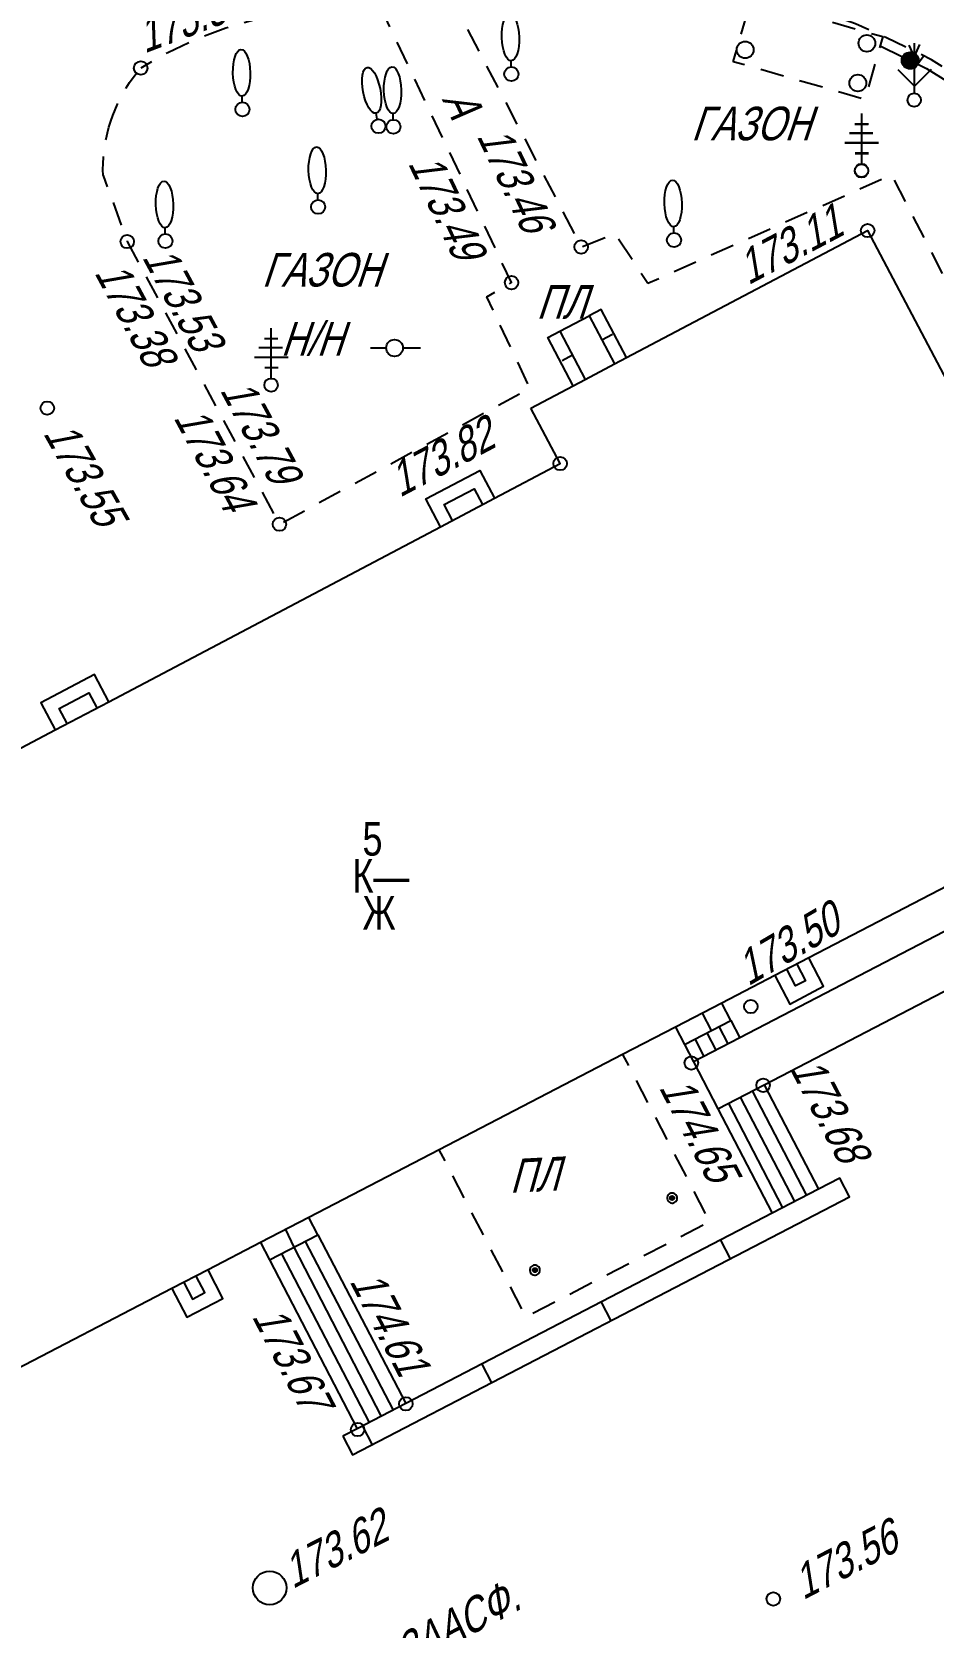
# Model space of a CAD drawing. Header units: metres. Extents: x -584 to -429, y 22748 to 22926.
# Drawn here: x -517.02 to -490.22, y 22787.53 to 22834.98 of the extents above; entities that cross this region are included whole.
import ezdxf
from ezdxf.enums import TextEntityAlignment as Align

# ---------------------------------------------------------------- set-up
doc = ezdxf.new("R2010")
doc.units = ezdxf.units.M
doc.header["$MEASUREMENT"] = 0
for name, color, linetype, lineweight in [('Внутреннее заполнение', 7, 'Continuous', 25), ('Горизонтали', 7, 'Continuous', 25), ('Граница улицы', 7, 'Continuous', 25), ('Здания', 7, 'Continuous', 25), ('Колодцы', 7, 'Continuous', 25), ('Крыльца', 7, 'Continuous', 25), ('Леса и газоны', 7, 'Continuous', 25), ('Навесы', 7, 'Continuous', 25), ('Ограды', 7, 'Continuous', 25), ('Отдельно стоящее дерево', 7, 'Continuous', 25), ('Фонтаны', 7, 'Continuous', 25), ('Части зданий', 7, 'Continuous', 25)]:
    doc.layers.add(name, color=color, linetype=linetype, lineweight=lineweight)
doc.styles.add('Style-RUSSIAN_1251', font='RUSSIAN_1251.shx')
doc.styles.add('Style-RUSSIAN_1251 I 0.32289', font='RUSSIAN_1251.shx', dxfattribs={"oblique": 18.5})

# ---------------------------------------------------------------- blocks, each defined once
blk = doc.blocks.new('KOLOD_27')
at = {"layer": 'Колодцы', "color": 7, "linetype": 'Continuous', "lineweight": 25}
blk.add_arc((0, 0), 0.5, 0, 360, dxfattribs=at)
blk = doc.blocks.new('PIKET_109')
at = {"layer": 'Горизонтали', "color": 7, "linetype": 'Continuous', "lineweight": 25}
blk.add_arc((0, 0), 0.2, 0, 360, dxfattribs=at)
blk = doc.blocks.new('DEREVO_3')
at = {"layer": 'Отдельно стоящее дерево', "color": 7, "linetype": 'Continuous', "lineweight": 25, "flags": 128}
blk.add_lwpolyline([(-0.007, 0.21), (-0.007, 0.393)], dxfattribs=at)
at = {"layer": 'Отдельно стоящее дерево', "color": 7, "linetype": 'Continuous', "lineweight": 25}
blk.add_arc((0, 0), 0.21, 0, 359.99999, dxfattribs=at)
blk.add_ellipse((-0.0255, 1.088), major_axis=(-0.0185, 0.695), ratio=0.3698286, dxfattribs=at)
blk = doc.blocks.new('SIFON')
at = {"layer": 'Фонтаны', "color": 7, "linetype": 'Continuous', "lineweight": 25}
for p, q in [((-0.717, 0.004), (-0.253, 0.004)), ((0.244, 0.004), (0.774, 0.004))]:
    blk.add_line(p, q, dxfattribs=at)
blk.add_arc((0, 0), 0.25, 0, 360, dxfattribs=at)
blk = doc.blocks.new('PIKET_115')
at = {"layer": 'Горизонтали', "color": 7, "linetype": 'Continuous', "lineweight": 25}
blk.add_arc((0, 0), 0.2, 0, 360, dxfattribs=at)
blk = doc.blocks.new('TOCSKA_4')
at = {"layer": 'Навесы', "linetype": 'Continuous', "lineweight": 25}
h = blk.add_hatch(color=7, dxfattribs=at)
edge = h.paths.add_edge_path()
edge.add_arc((0, 0), 0.0625, 0, 360)
at = {"layer": 'Навесы', "color": 7, "linetype": 'Continuous', "lineweight": 25}
blk.add_circle((0, 0), 0.0625, dxfattribs=at)
blk = doc.blocks.new('TOCSKA_5')
at = {"layer": 'Навесы', "linetype": 'Continuous', "lineweight": 25}
h = blk.add_hatch(color=7, dxfattribs=at)
edge = h.paths.add_edge_path()
edge.add_arc((0, 0), 0.0625, 0, 360)
at = {"layer": 'Навесы', "color": 7, "linetype": 'Continuous', "lineweight": 25}
blk.add_circle((0, 0), 0.0625, dxfattribs=at)
blk = doc.blocks.new('LISTVN')
at = {"layer": 'Отдельно стоящее дерево', "color": 7, "linetype": 'Continuous', "lineweight": 25}
for p, q in [((-0.361, 1.118), (0.339, 1.118)), ((-0.197, 1.389), (0.203, 1.389)), ((-0.494, 0.83), (0.506, 0.83)), ((-0.188, 0.521), (0.212, 0.521))]:
    blk.add_line(p, q, dxfattribs=at)
at = {"layer": 'Отдельно стоящее дерево', "color": 7, "linetype": 'Continuous', "lineweight": 25, "flags": 128}
blk.add_lwpolyline([(0.007, 0.198), (0.007, 1.694)], dxfattribs=at)
at = {"layer": 'Отдельно стоящее дерево', "color": 7, "linetype": 'Continuous', "lineweight": 25}
blk.add_arc((0, 0), 0.2, 0, 360, dxfattribs=at)
blk = doc.blocks.new('DEREVO_123')
at = {"layer": 'Отдельно стоящее дерево', "color": 7, "linetype": 'Continuous', "lineweight": 25, "flags": 128}
blk.add_lwpolyline([(-0.007, 0.21), (-0.007, 0.393)], dxfattribs=at)
at = {"layer": 'Отдельно стоящее дерево', "color": 7, "linetype": 'Continuous', "lineweight": 25}
blk.add_arc((0, 0), 0.21, 0, 359.99999, dxfattribs=at)
blk.add_ellipse((-0.0255, 1.088), major_axis=(-0.0185, 0.695), ratio=0.3698286, dxfattribs=at)
blk = doc.blocks.new('DEREVO_124')
at = {"layer": 'Отдельно стоящее дерево', "color": 7, "linetype": 'Continuous', "lineweight": 25, "flags": 128}
blk.add_lwpolyline([(-0.007, 0.21), (-0.007, 0.393)], dxfattribs=at)
at = {"layer": 'Отдельно стоящее дерево', "color": 7, "linetype": 'Continuous', "lineweight": 25}
blk.add_arc((0, 0), 0.21, 0, 360, dxfattribs=at)
blk.add_ellipse((-0.026, 1.088), major_axis=(-0.019, 0.695), ratio=0.369829, dxfattribs=at)
blk = doc.blocks.new('LISTVN_7')
at = {"layer": 'Отдельно стоящее дерево', "color": 7, "linetype": 'Continuous', "lineweight": 25}
for p, q in [((-0.361, 1.118), (0.339, 1.118)), ((-0.197, 1.389), (0.203, 1.389)), ((-0.494, 0.83), (0.506, 0.83)), ((-0.188, 0.521), (0.212, 0.521))]:
    blk.add_line(p, q, dxfattribs=at)
at = {"layer": 'Отдельно стоящее дерево', "color": 7, "linetype": 'Continuous', "lineweight": 25, "flags": 128}
blk.add_lwpolyline([(0.007, 0.198), (0.007, 1.694)], dxfattribs=at)
at = {"layer": 'Отдельно стоящее дерево', "color": 7, "linetype": 'Continuous', "lineweight": 25}
blk.add_arc((0, 0), 0.2, 0, 360, dxfattribs=at)
blk = doc.blocks.new('SOSNOD')
at = {"layer": 'Отдельно стоящее дерево', "color": 7, "linetype": 'Continuous', "lineweight": 25, "flags": 128}
for points in [[(0.007, 1.285), (-0.152, 1.635)], [(0.007, 0.198), (0.007, 1.694)], [(0.007, 1.299), (0.166, 1.649)], [(0, 0.955), (-0.283, 1.338)], [(0.014, 0.955), (0.297, 1.338)], [(-0.487, 0.905), (0, 0.417)], [(0.501, 0.905), (0.014, 0.417)]]:
    blk.add_lwpolyline(points, dxfattribs=at)
at = {"layer": 'Отдельно стоящее дерево', "color": 7, "linetype": 'Continuous', "lineweight": 25}
blk.add_arc((0, 0), 0.2, 0, 360, dxfattribs=at)
blk = doc.blocks.new('LISTVN_8')
at = {"layer": 'Отдельно стоящее дерево', "color": 7, "linetype": 'Continuous', "lineweight": 25}
for p, q in [((-0.361, 1.118), (0.339, 1.118)), ((-0.197, 1.389), (0.203, 1.389)), ((-0.494, 0.83), (0.506, 0.83)), ((-0.188, 0.521), (0.212, 0.521))]:
    blk.add_line(p, q, dxfattribs=at)
at = {"layer": 'Отдельно стоящее дерево', "color": 7, "linetype": 'Continuous', "lineweight": 25, "flags": 128}
blk.add_lwpolyline([(0.007, 0.198), (0.007, 1.694)], dxfattribs=at)
at = {"layer": 'Отдельно стоящее дерево', "color": 7, "linetype": 'Continuous', "lineweight": 25}
blk.add_arc((0, 0), 0.2, 0, 360, dxfattribs=at)
blk = doc.blocks.new('DEREVO_200')
at = {"layer": 'Отдельно стоящее дерево', "color": 7, "linetype": 'Continuous', "lineweight": 25, "flags": 128}
blk.add_lwpolyline([(-0.007, 0.21), (-0.007, 0.393)], dxfattribs=at)
at = {"layer": 'Отдельно стоящее дерево', "color": 7, "linetype": 'Continuous', "lineweight": 25}
blk.add_arc((0, 0), 0.21, 0, 360, dxfattribs=at)
blk.add_ellipse((-0.026, 1.088), major_axis=(-0.019, 0.695), ratio=0.369829, dxfattribs=at)
blk = doc.blocks.new('DEREVO_201')
at = {"layer": 'Отдельно стоящее дерево', "color": 7, "linetype": 'Continuous', "lineweight": 25, "flags": 128}
blk.add_lwpolyline([(-0.007, 0.21), (-0.007, 0.393)], dxfattribs=at)
at = {"layer": 'Отдельно стоящее дерево', "color": 7, "linetype": 'Continuous', "lineweight": 25}
blk.add_arc((0, 0), 0.21, 0, 359.99999, dxfattribs=at)
blk.add_ellipse((-0.0255, 1.088), major_axis=(-0.0185, 0.695), ratio=0.3698286, dxfattribs=at)
blk = doc.blocks.new('DEREVO_202')
at = {"layer": 'Отдельно стоящее дерево', "color": 7, "linetype": 'Continuous', "lineweight": 25, "flags": 128}
blk.add_lwpolyline([(-0.007, 0.21), (-0.007, 0.393)], dxfattribs=at)
at = {"layer": 'Отдельно стоящее дерево', "color": 7, "linetype": 'Continuous', "lineweight": 25}
blk.add_arc((0, 0), 0.21, 0, 360, dxfattribs=at)
blk.add_ellipse((-0.025, 1.088), major_axis=(-0.019, 0.695), ratio=0.369829, dxfattribs=at)
blk = doc.blocks.new('DEREVO_203')
at = {"layer": 'Отдельно стоящее дерево', "color": 7, "linetype": 'Continuous', "lineweight": 25, "flags": 128}
blk.add_lwpolyline([(-0.007, 0.21), (-0.007, 0.393)], dxfattribs=at)
at = {"layer": 'Отдельно стоящее дерево', "color": 7, "linetype": 'Continuous', "lineweight": 25}
blk.add_arc((0, 0), 0.21, 0, 359.99999, dxfattribs=at)
blk.add_ellipse((-0.0255, 1.088), major_axis=(-0.0185, 0.695), ratio=0.3698286, dxfattribs=at)
blk = doc.blocks.new('PIKET_127')
at = {"layer": 'Горизонтали', "color": 7, "linetype": 'Continuous', "lineweight": 25}
blk.add_arc((0, 0), 0.2, 0, 360, dxfattribs=at)
blk = doc.blocks.new('PIKET_159')
at = {"layer": 'Горизонтали', "color": 7, "linetype": 'Continuous', "lineweight": 25}
blk.add_arc((0, 0), 0.2, 0, 360, dxfattribs=at)
blk = doc.blocks.new('PIKET_160')
at = {"layer": 'Горизонтали', "color": 7, "linetype": 'Continuous', "lineweight": 25}
blk.add_arc((0, 0), 0.2, 0, 360, dxfattribs=at)
blk = doc.blocks.new('PIKET_163')
at = {"layer": 'Горизонтали', "color": 7, "linetype": 'Continuous', "lineweight": 25}
blk.add_arc((0, 0), 0.2, 0, 360, dxfattribs=at)
blk = doc.blocks.new('PIKET_164')
at = {"layer": 'Горизонтали', "color": 7, "linetype": 'Continuous', "lineweight": 25}
blk.add_arc((0, 0), 0.2, 0, 360, dxfattribs=at)
blk = doc.blocks.new('msdElementTypeLine_4')
at = {"layer": 'Внутреннее заполнение', "color": 7, "linetype": 'Continuous', "lineweight": 25}
blk.add_line((0.355, 0.188), (0.045, 0.024), dxfattribs=at)
blk = doc.blocks.new('msdElementTypeLine_5')
at = {"layer": 'Внутреннее заполнение', "color": 7, "linetype": 'Continuous', "lineweight": 25}
blk.add_line((0.001, 0.001), (0.31, 0.164), dxfattribs=at)
blk = doc.blocks.new('msdElementTypeLineString_26')
at = {"layer": 'Граница улицы', "color": 7, "linetype": 'Continuous', "lineweight": 25}
for p, q in [((7.147, 1.78), (6.774, 1.79)), ((0.326, 0.185), (0.001, 0.001))]:
    blk.add_line(p, q, dxfattribs=at)
at = {"layer": 'Граница улицы', "color": 7, "linetype": 'Continuous', "lineweight": 25, "flags": 128}
for points in [[(3.801, 1.523), (3.435, 1.447), (3.077, 1.343)], [(5.031, 1.725), (4.358, 1.639), (4.291, 1.625)], [(6.274, 1.804), (6.222, 1.805), (5.528, 1.77)], [(2.597, 1.203), (2.531, 1.184), (1.896, 0.945)], [(1.436, 0.751), (0.806, 0.456), (0.761, 0.431)]]:
    blk.add_lwpolyline(points, dxfattribs=at)
blk = doc.blocks.new('ELKRL_1')
at = {"layer": 'Навесы', "color": 7, "linetype": 'Continuous', "lineweight": 25}
blk.add_arc((0, 0), 0.25, 0, 360, dxfattribs=at)
blk = doc.blocks.new('ELKRL_2')
at = {"layer": 'Навесы', "color": 7, "linetype": 'Continuous', "lineweight": 25}
blk.add_arc((0, 0), 0.25, 0, 360, dxfattribs=at)
blk = doc.blocks.new('ELKRL_3')
at = {"layer": 'Навесы', "color": 7, "linetype": 'Continuous', "lineweight": 25}
blk.add_arc((0, 0), 0.25, 0, 360, dxfattribs=at)
blk = doc.blocks.new('PIKET_182')
at = {"layer": 'Горизонтали', "color": 7, "linetype": 'Continuous', "lineweight": 25}
blk.add_arc((0, 0), 0.2, 0, 360, dxfattribs=at)
blk = doc.blocks.new('PIKET_183')
at = {"layer": 'Горизонтали', "color": 7, "linetype": 'Continuous', "lineweight": 25}
blk.add_arc((0, 0), 0.2, 0, 360, dxfattribs=at)
blk = doc.blocks.new('PIKET_184')
at = {"layer": 'Горизонтали', "color": 7, "linetype": 'Continuous', "lineweight": 25}
blk.add_arc((0, 0), 0.2, 0, 360, dxfattribs=at)
blk = doc.blocks.new('PIKET_189')
at = {"layer": 'Горизонтали', "color": 7, "linetype": 'Continuous', "lineweight": 25}
blk.add_arc((0, 0), 0.2, 0, 360, dxfattribs=at)
blk = doc.blocks.new('PIKET_190')
at = {"layer": 'Горизонтали', "color": 7, "linetype": 'Continuous', "lineweight": 25}
blk.add_arc((0, 0), 0.2, 0, 360, dxfattribs=at)
blk = doc.blocks.new('PIKET_194')
at = {"layer": 'Горизонтали', "color": 7, "linetype": 'Continuous', "lineweight": 25}
blk.add_arc((0, 0), 0.2, 0, 360, dxfattribs=at)
blk = doc.blocks.new('PIKET_195')
at = {"layer": 'Горизонтали', "color": 7, "linetype": 'Continuous', "lineweight": 25}
blk.add_arc((0, 0), 0.2, 0, 360, dxfattribs=at)
blk = doc.blocks.new('msdElementTypeLineString_35')
at = {"layer": 'Навесы', "color": 7, "linetype": 'Continuous', "lineweight": 25}
for p, q in [((5.454, 7.811), (5.625, 7.483)), ((5.855, 7.039), (6.197, 6.382)), ((6.427, 5.939), (6.769, 5.281)), ((0.171, 4.649), (0, 4.978)), ((6.999, 4.838), (7.34, 4.181)), ((0.743, 3.549), (0.402, 4.206)), ((7.571, 3.737), (7.912, 3.08)), ((1.315, 2.448), (0.973, 3.105)), ((7.844, 2.731), (7.187, 2.39)), ((1.887, 1.347), (1.545, 2.004)), ((6.743, 2.159), (6.086, 1.818)), ((5.642, 1.587), (4.985, 1.246)), ((4.542, 1.016), (3.885, 0.674)), ((2.458, 0.247), (2.117, 0.904)), ((3.441, 0.444), (2.784, 0.103))]:
    blk.add_line(p, q, dxfattribs=at)
blk = doc.blocks.new('msdElementTypeLineString_36')
at = {"layer": 'Части зданий', "color": 7, "linetype": 'Continuous', "lineweight": 25}
for p, q in [((6.301, 17.245), (6.948, 17.533)), ((7.323, 17.501), (7.647, 16.872)), ((5.197, 16.753), (5.844, 17.042)), ((4.093, 16.262), (4.74, 16.55)), ((7.876, 16.427), (8.201, 15.798)), ((2.989, 15.77), (3.636, 16.058)), ((1.885, 15.278), (2.532, 15.567)), ((8.43, 15.353), (8.755, 14.723)), ((0.781, 14.787), (1.428, 15.075)), ((0, 14.439), (0.324, 14.583)), ((8.984, 14.279), (9.309, 13.649)), ((9.538, 13.205), (9.863, 12.575)), ((10.092, 12.131), (10.417, 11.501)), ((10.646, 11.057), (10.971, 10.427)), ((11.2, 9.983), (11.525, 9.353)), ((11.754, 8.908), (12.079, 8.279)), ((12.308, 7.834), (12.633, 7.205)), ((12.862, 6.76), (13.187, 6.13)), ((13.416, 5.686), (13.741, 5.056)), ((13.97, 4.612), (14.295, 3.982)), ((14.524, 3.538), (14.849, 2.908)), ((15.078, 2.464), (15.403, 1.834)), ((15.632, 1.389), (15.957, 0.76)), ((16.186, 0.315), (16.349, 0))]:
    blk.add_line(p, q, dxfattribs=at)
blk = doc.blocks.new('msdElementTypeShape_2')
at = {"layer": 'Навесы', "color": 7, "linetype": 'Continuous', "lineweight": 25}
for p, q in [((0.641, 2.959), (1.316, 2.766)), ((0.235, 1.939), (0.428, 2.614)), ((1.796, 2.628), (2.471, 2.434)), ((2.951, 2.296), (3.626, 2.103)), ((0, 1.122), (0.097, 1.459)), ((0.337, 1.025), (0, 1.122)), ((4.209, 1.05), (4.016, 0.376)), ((1.492, 0.693), (0.818, 0.887)), ((2.648, 0.362), (1.973, 0.556)), ((3.803, 0.031), (3.128, 0.224))]:
    blk.add_line(p, q, dxfattribs=at)
at = {"layer": 'Навесы', "color": 7, "linetype": 'Continuous', "lineweight": 25, "flags": 128}
blk.add_lwpolyline([(4.107, 1.965), (4.444, 1.868), (4.347, 1.531)], dxfattribs=at)
blk = doc.blocks.new('msdElementTypeLineString_38')
at = {"layer": 'Граница улицы', "color": 7, "linetype": 'Continuous', "lineweight": 25}
for p, q in [((8.857, 15.395), (9.568, 15.449)), ((10.067, 15.487), (10.422, 15.514)), ((9.053, 13.694), (8.747, 14.338)), ((9.574, 12.599), (9.268, 13.243)), ((10.095, 11.504), (9.789, 12.148)), ((10.616, 10.409), (10.31, 11.053)), ((0.001, 10.369), (0.123, 10.034)), ((0.296, 9.565), (0.541, 8.896)), ((11.137, 9.314), (10.83, 9.957)), ((11.657, 8.219), (11.351, 8.862)), ((1.285, 7.357), (1.623, 6.73)), ((1.86, 6.29), (2.198, 5.662)), ((12.117, 5.274), (11.811, 5.918)), ((2.435, 5.222), (2.773, 4.594)), ((12.637, 4.179), (12.331, 4.823)), ((3.01, 4.154), (3.348, 3.526)), ((11.756, 3.539), (12.382, 3.88)), ((3.585, 3.086), (3.923, 2.459)), ((10.691, 2.96), (11.317, 3.3)), ((9.625, 2.381), (10.251, 2.721)), ((4.16, 2.018), (4.498, 1.391)), ((8.56, 1.801), (9.186, 2.142)), ((7.494, 1.222), (8.12, 1.563)), ((4.735, 0.95), (5.072, 0.323)), ((6.429, 0.643), (7.055, 0.983)), ((5.363, 0.064), (5.99, 0.404))]:
    blk.add_line(p, q, dxfattribs=at)
at = {"layer": 'Граница улицы', "color": 7, "linetype": 'Continuous', "lineweight": 25, "flags": 128}
for points in [[(8.532, 14.79), (8.266, 15.349), (8.359, 15.356)], [(0.713, 8.426), (0.72, 8.407), (1.048, 7.798)], [(12.087, 7.152), (12.148, 7.187), (11.872, 7.767)], [(11.597, 6.37), (11.411, 6.76), (11.654, 6.901)]]:
    blk.add_lwpolyline(points, dxfattribs=at)
blk = doc.blocks.new('msdElementTypeLineString_46')
at = {"layer": 'Ограды', "linetype": 'Continuous', "lineweight": 25}
h = blk.add_hatch(color=7, dxfattribs=at)
edge = h.paths.add_edge_path()
edge.add_arc((1.145, 19.24), 0.25, 0, 360)
h = blk.add_hatch(color=7, dxfattribs=at)
edge = h.paths.add_edge_path()
edge.add_arc((2.838, 18.204), 0.25, 0, 360)
h = blk.add_hatch(color=7, dxfattribs=at)
edge = h.paths.add_edge_path()
edge.add_arc((4.292, 16.853), 0.25, 0, 360)
h = blk.add_hatch(color=7, dxfattribs=at)
edge = h.paths.add_edge_path()
edge.add_arc((5.406, 15.222), 0.25, 0, 360)
h = blk.add_hatch(color=7, dxfattribs=at)
edge = h.paths.add_edge_path()
edge.add_arc((6.331, 13.46), 0.25, 0, 360)
h = blk.add_hatch(color=7, dxfattribs=at)
edge = h.paths.add_edge_path()
edge.add_arc((7.256, 11.699), 0.25, 0, 360)
h = blk.add_hatch(color=7, dxfattribs=at)
edge = h.paths.add_edge_path()
edge.add_arc((8.18, 9.938), 0.25, 0, 360)
h = blk.add_hatch(color=7, dxfattribs=at)
edge = h.paths.add_edge_path()
edge.add_arc((9.105, 8.176), 0.25, 0, 360)
h = blk.add_hatch(color=7, dxfattribs=at)
edge = h.paths.add_edge_path()
edge.add_arc((10.029, 6.415), 0.25, 0, 360)
h = blk.add_hatch(color=7, dxfattribs=at)
edge = h.paths.add_edge_path()
edge.add_arc((10.954, 4.654), 0.25, 0, 360)
h = blk.add_hatch(color=7, dxfattribs=at)
edge = h.paths.add_edge_path()
edge.add_arc((11.879, 2.892), 0.25, 0, 360)
h = blk.add_hatch(color=7, dxfattribs=at)
edge = h.paths.add_edge_path()
edge.add_arc((12.803, 1.131), 0.25, 0, 360)
at = {"layer": 'Ограды', "color": 7, "linetype": 'Continuous', "lineweight": 25}
for p, q in [((0.25, 19.675), (0.92, 19.349)), ((5.523, 15.001), (6.215, 13.682)), ((6.447, 13.239), (7.139, 11.921)), ((7.372, 11.478), (8.064, 10.159)), ((8.296, 9.717), (8.989, 8.398)), ((9.221, 7.955), (9.913, 6.637)), ((10.146, 6.194), (10.838, 4.875)), ((11.07, 4.432), (11.762, 3.114)), ((11.995, 2.671), (12.687, 1.352)), ((12.919, 0.91), (13.265, 0.25))]:
    blk.add_line(p, q, dxfattribs=at)
at = {"layer": 'Ограды', "color": 7, "linetype": 'Continuous', "lineweight": 25, "flags": 128}
for points in [[(1.369, 19.13), (1.631, 19.003), (2.256, 18.618), (2.634, 18.349)], [(3.033, 18.047), (3.434, 17.719), (3.971, 17.218), (4.127, 17.041)], [(4.457, 16.665), (4.932, 16.125), (5.29, 15.443)]]:
    blk.add_lwpolyline(points, dxfattribs=at)
at = {"layer": 'Ограды', "color": 7, "linetype": 'Continuous', "lineweight": 25}
for centre in [(1.145, 19.24), (1.145, 19.24), (2.838, 18.204), (2.838, 18.204), (4.292, 16.853), (4.292, 16.853), (5.406, 15.222), (5.406, 15.222), (6.331, 13.46), (6.331, 13.46), (7.256, 11.699), (7.256, 11.699), (8.18, 9.938), (8.18, 9.938), (9.105, 8.176), (9.105, 8.176), (10.029, 6.415), (10.029, 6.415), (10.954, 4.654), (10.954, 4.654), (11.879, 2.892), (11.879, 2.892), (12.803, 1.131), (12.803, 1.131)]:
    blk.add_circle(centre, 0.25, dxfattribs=at)
blk = doc.blocks.new('msdElementTypeLineString_48')
at = {"layer": 'Граница улицы', "color": 7, "linetype": 'Continuous', "lineweight": 25, "flags": 128}
for points in [[(0.681, 2.591), (0.693, 2.612), (0.792, 2.766), (0.896, 2.915), (1.007, 3.061)], [(0.089, 1.067), (0.093, 1.091), (0.133, 1.269), (0.179, 1.445), (0.233, 1.62), (0.293, 1.792), (0.36, 1.962), (0.434, 2.13), (0.444, 2.151)], [(0.004, 0.001), (0.001, 0.184), (0.005, 0.366), (0.016, 0.548), (0.019, 0.572)]]:
    blk.add_lwpolyline(points, dxfattribs=at)
blk = doc.blocks.new('msdElementTypeLineString_57')
at = {"layer": 'Граница улицы', "color": 7, "linetype": 'Continuous', "lineweight": 25}
for p, q in [((1.536, 22.906), (0.816, 22.849)), ((2.755, 23.004), (2.035, 22.946)), ((3.974, 23.102), (3.254, 23.044)), ((8.849, 23.041), (8.134, 23.149)), ((10.046, 22.791), (9.34, 22.948)), ((0.42, 21.981), (0.755, 21.34)), ((0.987, 20.897), (1.322, 20.256)), ((1.553, 19.813), (1.888, 19.172)), ((17.29, 18.489), (16.813, 19.032)), ((2.119, 18.729), (2.454, 18.088)), ((17.956, 17.473), (17.62, 18.114)), ((2.686, 17.645), (3.021, 17.004)), ((18.524, 16.39), (18.188, 17.031)), ((3.252, 16.561), (3.587, 15.92)), ((3.84, 15.534), (4.514, 15.796)), ((4.911, 15.762), (5.31, 15.158)), ((19.093, 15.308), (18.757, 15.948)), ((5.585, 14.741), (5.784, 14.439)), ((19.661, 14.225), (19.325, 14.865)), ((20.23, 13.142), (19.893, 13.782)), ((20.798, 12.059), (20.462, 12.699)), ((21.366, 10.976), (21.03, 11.616)), ((21.935, 9.893), (21.599, 10.533)), ((22.503, 8.81), (22.167, 9.45)), ((23.072, 7.727), (22.736, 8.368)), ((23.64, 6.644), (23.304, 7.285)), ((24.209, 5.562), (23.873, 6.202)), ((24.777, 4.479), (24.441, 5.119)), ((25.346, 3.396), (25.01, 4.036)), ((25.914, 2.313), (25.578, 2.953)), ((24.994, 1.66), (25.619, 2.022)), ((23.936, 1.046), (24.561, 1.409)), ((22.878, 0.433), (23.503, 0.795)), ((22.133, 0), (22.445, 0.182))]:
    blk.add_line(p, q, dxfattribs=at)
at = {"layer": 'Граница улицы', "color": 7, "linetype": 'Continuous', "lineweight": 25, "flags": 128}
for points in [[(6.415, 23.244), (6.097, 23.248), (5.693, 23.226)], [(0.317, 22.809), (0.001, 22.783), (0.189, 22.424)], [(5.194, 23.198), (5.109, 23.193), (4.473, 23.142)], [(7.636, 23.192), (7.094, 23.236), (6.915, 23.238)], [(11.215, 22.431), (11.023, 22.502), (10.526, 22.65)], [(12.349, 21.977), (11.957, 22.154), (11.683, 22.256)], [(13.455, 21.455), (12.858, 21.746), (12.805, 21.77)], [(14.537, 20.886), (14.212, 21.086), (13.905, 21.236)], [(15.544, 20.194), (15.479, 20.247), (14.958, 20.617)], [(16.467, 19.393), (16.069, 19.765), (15.931, 19.878)]]:
    blk.add_lwpolyline(points, dxfattribs=at)
blk = doc.blocks.new('msdElementTypeTextNode_4')
at = {"layer": 'Здания', "color": 7, "linetype": 'Continuous', "lineweight": 25, "style": 'Style-RUSSIAN_1251', "width": 0.799996}
for s, p in [(' 5', (0, 1.1)), ('К—', (0, 0)), (' Ж', (0, -1.1))]:
    blk.add_text(s, height=1, dxfattribs=at).set_placement(p, align=Align.MIDDLE_LEFT)

msp = doc.modelspace()

# ---------------------------------------------------------------- linework, layer by layer
at = {"layer": 'Внутреннее заполнение', "color": 7, "linetype": 'Continuous', "lineweight": 25}
for p, q in [((-497.088, 22805.794), (-496.82, 22805.277)), ((-496.95, 22805.209), (-496.681, 22804.692)), ((-496.595, 22805.393), (-496.326, 22804.876)), ((-497.305, 22805.025), (-497.036, 22804.507)), ((-495.956, 22803.295), (-494.342, 22800.189)), ((-495.601, 22803.479), (-493.987, 22800.373)), ((-496.311, 22803.111), (-494.697, 22800.004)), ((-496.546, 22799.044), (-496.258, 22798.488)), ((-509.602, 22798.636), (-506.993, 22793.616)), ((-508.892, 22799.005), (-506.283, 22793.985)), ((-500.096, 22797.199), (-499.807, 22796.644)), ((-503.646, 22795.355), (-503.357, 22794.8)), ((-507.195, 22793.511), (-506.907, 22792.956))]:
    msp.add_line(p, q, dxfattribs=at)
at = {"layer": 'Внутреннее заполнение', "color": 7, "linetype": 'Continuous', "lineweight": 25, "flags": 128}
for points in [[(-504.517, 22820.448), (-504.765, 22820.918), (-503.872, 22821.389), (-503.624, 22820.919)], [(-515.978, 22814.404), (-516.216, 22814.855), (-515.331, 22815.322), (-515.093, 22814.871)], [(-494.275, 22807.255), (-494.017, 22806.757), (-494.317, 22806.602), (-494.575, 22807.099)], [(-509.48, 22799.355), (-509.229, 22798.83), (-506.638, 22793.8)], [(-512.505, 22797.784), (-512.249, 22797.291), (-511.882, 22797.481), (-512.138, 22797.974)]]:
    msp.add_lwpolyline(points, dxfattribs=at)
at = {"layer": 'Здания', "color": 7, "linetype": 'Continuous', "lineweight": 25, "flags": 128}
for points in [[(-502.184, 22823.789), (-500.922, 22824.454), (-500.568, 22824.641), (-499.692, 22825.103), (-499.338, 22825.29), (-492.169, 22829.07), (-483.592, 22812.805), (-493.92, 22807.439), (-494.93, 22806.915), (-496.509, 22806.095), (-497.885, 22805.38), (-499.454, 22804.564), (-504.908, 22801.731), (-508.783, 22799.717), (-510.225, 22798.968), (-511.783, 22798.159), (-512.86, 22797.6), (-523.081, 22792.289)], [(-519.204, 22812.703), (-516.332, 22814.218), (-514.739, 22815.057), (-504.871, 22820.262), (-503.27, 22821.106), (-501.313, 22822.138), (-502.184, 22823.789)]]:
    msp.add_lwpolyline(points, dxfattribs=at)
at = {"layer": 'Крыльца', "color": 7, "linetype": 'Continuous', "lineweight": 25}
for p, q in [((-501.325, 22826.076), (-500.449, 22826.538)), ((-496.24, 22805.578), (-495.972, 22805.061)), ((-495.246, 22803.664), (-493.632, 22800.558)), ((-508.515, 22799.201), (-505.907, 22794.181)), ((-509.957, 22798.452), (-507.348, 22793.432))]:
    msp.add_line(p, q, dxfattribs=at)
at = {"layer": 'Крыльца', "color": 7, "linetype": 'Continuous', "lineweight": 25, "flags": 128}
for points in [[(-499.338, 22825.29), (-500.095, 22826.725), (-500.449, 22826.538), (-499.692, 22825.103)], [(-500.922, 22824.454), (-501.679, 22825.889), (-501.325, 22826.076), (-500.568, 22824.641)], [(-496.622, 22802.949), (-495.246, 22803.664), (-482.329, 22810.374), (-483.055, 22811.771), (-495.972, 22805.061), (-497.348, 22804.346)], [(-497.885, 22805.38), (-497.616, 22804.863), (-496.24, 22805.578), (-496.509, 22806.095)], [(-497.616, 22804.863), (-497.348, 22804.346), (-496.622, 22802.949), (-495.008, 22799.843)], [(-507.774, 22793.21), (-507.485, 22792.655), (-492.708, 22800.332), (-492.997, 22800.888), (-493.632, 22800.558), (-495.008, 22799.843), (-505.907, 22794.181), (-507.348, 22793.432), (-507.774, 22793.21)], [(-510.225, 22798.968), (-509.957, 22798.452), (-508.515, 22799.201), (-508.783, 22799.717)]]:
    msp.add_lwpolyline(points, dxfattribs=at)
at = {"layer": 'Навесы', "color": 7, "linetype": 'Continuous', "lineweight": 25, "flags": 128}
for points in [[(-497.837, 22800.329), (-497.848, 22800.361), (-497.867, 22800.39), (-497.892, 22800.414), (-497.922, 22800.432), (-497.955, 22800.442), (-497.99, 22800.444), (-498.024, 22800.439), (-498.056, 22800.425), (-498.084, 22800.405), (-498.106, 22800.379), (-498.123, 22800.348), (-498.131, 22800.315), (-498.132, 22800.28), (-498.125, 22800.247), (-498.11, 22800.215), (-498.089, 22800.188), (-498.061, 22800.167), (-498.03, 22800.152), (-497.996, 22800.145), (-497.962, 22800.146), (-497.928, 22800.155), (-497.898, 22800.171), (-497.872, 22800.194), (-497.852, 22800.222), (-497.838, 22800.254), (-497.833, 22800.288), (-497.837, 22800.329)], [(-501.919, 22798.184), (-501.931, 22798.217), (-501.95, 22798.246), (-501.975, 22798.27), (-502.005, 22798.287), (-502.038, 22798.297), (-502.072, 22798.3), (-502.106, 22798.294), (-502.138, 22798.281), (-502.166, 22798.261), (-502.189, 22798.235), (-502.205, 22798.204), (-502.214, 22798.17), (-502.215, 22798.136), (-502.207, 22798.102), (-502.193, 22798.071), (-502.171, 22798.044), (-502.144, 22798.022), (-502.113, 22798.008), (-502.079, 22798), (-502.044, 22798.001), (-502.011, 22798.01), (-501.98, 22798.026), (-501.954, 22798.049), (-501.934, 22798.077), (-501.921, 22798.109), (-501.915, 22798.143), (-501.919, 22798.184)]]:
    msp.add_lwpolyline(points, dxfattribs=at)
at = {"layer": 'Части зданий', "color": 7, "linetype": 'Continuous', "lineweight": 25, "flags": 128}
for points in [[(-504.871, 22820.262), (-505.305, 22821.086), (-503.705, 22821.93), (-503.27, 22821.106)], [(-514.739, 22815.057), (-515.164, 22815.862), (-516.756, 22815.023), (-516.332, 22814.218)], [(-494.93, 22806.915), (-494.487, 22806.062), (-493.482, 22806.596), (-493.92, 22807.439)], [(-512.86, 22797.6), (-512.419, 22796.751), (-511.343, 22797.311), (-511.783, 22798.159)]]:
    msp.add_lwpolyline(points, dxfattribs=at)

# ---------------------------------------------------------------- block references
at = {"layer": 'Внутреннее заполнение', "color": 7, "linetype": 'Continuous', "lineweight": 25}
for name, p in [('msdElementTypeLine_5', (-500.071, 22825.82)), ('msdElementTypeLine_4', (-501.301, 22825.171))]:
    msp.add_blockref(name, p, dxfattribs=at)
at = {"layer": 'Горизонтали', "color": 7, "linetype": 'Continuous', "lineweight": 25}
for name, p in [('PIKET_184', (-513.787, 22833.904)), ('PIKET_183', (-514.187, 22828.741)), ('PIKET_195', (-492.169, 22829.07)), ('PIKET_190', (-500.689, 22828.582)), ('PIKET_189', (-502.759, 22827.521)), ('PIKET_127', (-516.566, 22823.788)), ('PIKET_194', (-501.313, 22822.138)), ('PIKET_182', (-509.661, 22820.334)), ('PIKET_109', (-495.643, 22805.99)), ('PIKET_160', (-497.412, 22804.312)), ('PIKET_159', (-495.278, 22803.647)), ('PIKET_163', (-505.903, 22794.174)), ('PIKET_164', (-507.337, 22793.41)), ('PIKET_115', (-494.974, 22788.369))]:
    msp.add_blockref(name, p, dxfattribs=at)
at = {"layer": 'Граница улицы', "color": 7, "linetype": 'Continuous', "lineweight": 25}
for name, p in [('msdElementTypeLineString_57', (-504.486, 22813.065)), ('msdElementTypeLineString_38', (-514.907, 22820.334)), ('msdElementTypeLineString_26', (-513.788, 22833.903)), ('msdElementTypeLineString_48', (-514.91, 22830.702))]:
    msp.add_blockref(name, p, dxfattribs=at)
at = {"layer": 'Здания', "color": 7, "linetype": 'Continuous', "lineweight": 25}
msp.add_blockref('msdElementTypeTextNode_4', (-507.489, 22809.878), dxfattribs=at)
at = {"layer": 'Колодцы', "color": 7, "linetype": 'Continuous', "lineweight": 25}
msp.add_blockref('KOLOD_27', (-509.951, 22788.699), dxfattribs=at)
at = {"layer": 'Навесы', "color": 7, "linetype": 'Continuous', "lineweight": 25}
for name, p in [('msdElementTypeShape_2', (-496.163, 22832.969)), ('ELKRL_1', (-495.809, 22834.444)), ('ELKRL_2', (-492.19, 22834.639)), ('ELKRL_3', (-492.461, 22833.457)), ('msdElementTypeLineString_35', (-504.908, 22796.753)), ('TOCSKA_4', (-497.983, 22800.294)), ('TOCSKA_5', (-502.065, 22798.15))]:
    msp.add_blockref(name, p, dxfattribs=at)
at = {"layer": 'Ограды', "color": 7, "linetype": 'Continuous', "lineweight": 25}
msp.add_blockref('msdElementTypeLineString_46', (-492.049, 22814.885), dxfattribs=at)
at = {"layer": 'Отдельно стоящее дерево', "color": 7, "linetype": 'Continuous', "lineweight": 25}
for name, p in [('DEREVO_123', (-502.764, 22833.724)), ('SOSNOD', (-490.783, 22832.952)), ('DEREVO_201', (-510.761, 22832.674)), ('DEREVO_203', (-506.272, 22832.156)), ('LISTVN', (-492.351, 22830.844)), ('LISTVN_7', (-492.35, 22830.857)), ('DEREVO_3', (-508.512, 22829.772)), ('DEREVO_200', (-513.053, 22828.758)), ('DEREVO_124', (-497.927, 22828.787)), ('LISTVN_8', (-509.91, 22824.474))]:
    msp.add_blockref(name, p, dxfattribs=at)
at = {"layer": 'Отдельно стоящее дерево', "color": 7, "linetype": 'Continuous', "lineweight": 25, "rotation": 9.502683297584738}
msp.add_blockref('DEREVO_202', (-506.717, 22832.172), dxfattribs=at)
at = {"layer": 'Фонтаны', "color": 7, "linetype": 'Continuous', "lineweight": 25}
msp.add_blockref('SIFON', (-506.237, 22825.578), dxfattribs=at)
at = {"layer": 'Части зданий', "color": 7, "linetype": 'Continuous', "lineweight": 25}
msp.add_blockref('msdElementTypeLineString_36', (-498.702, 22813.065), dxfattribs=at)

# ---------------------------------------------------------------- texts
at = {"layer": 'Горизонтали', "color": 7, "linetype": 'Continuous', "lineweight": 25, "style": 'Style-RUSSIAN_1251 I 0.32289', "oblique": 18.5}
for s, rotation, width, p in [('173.33', 20.6635, 0.8, (-513.676, 22834.333)), ('173.46', 295.4342, 0.8, (-503.805, 22831.887)), ('173.49', 295.4342, 0.8, (-505.848, 22831.075)), ('173.11', 27.8046, 0.8, (-495.72, 22827.436)), ('173.53', 298.2954, 0.8, (-513.758, 22828.279)), ('173.38', 298.2954, 0.8, (-515.179, 22827.821)), ('173.79', 298.2954, 0.8, (-511.444, 22824.327)), ('173.64', 298.2954, 0.8, (-512.824, 22823.509)), ('173.82', 27.8046, 0.8, (-506.083, 22821.119)), ('173.55', 299.4191, 0.8, (-516.703, 22823.044)), ('173.50', 30.3542, 0.799996, (-495.722, 22806.584)), ('173.68', 297.4534, 0.8, (-494.505, 22804.17)), ('174.65', 297.4534, 0.8, (-498.389, 22803.589)), ('174.61', 297.4534, 0.8, (-507.591, 22797.827)), ('173.67', 297.4534, 0.8, (-510.493, 22796.778)), ('173.56', 27.4534, 0.8, (-494.087, 22788.33))]:
    msp.add_text(s, height=1, rotation=rotation, dxfattribs=dict(at, width=width)).set_placement(p)
at = {"layer": 'Граница улицы', "color": 7, "linetype": 'Continuous', "lineweight": 25, "style": 'Style-RUSSIAN_1251 I 0.32289', "oblique": 18.5, "width": 0.799996}
msp.add_text('А', height=1, rotation=295.7585, dxfattribs=at).set_placement((-504.84, 22832.979))
at = {"layer": 'Колодцы', "color": 7, "linetype": 'Continuous', "lineweight": 25, "style": 'Style-RUSSIAN_1251 I 0.32289', "oblique": 18.5}
for s, rotation, width, p in [('173.62', 26.9741, 0.799996, (-509.269, 22788.662)), ('ЗААСФ.', 27.4534, 0.8, (-505.931, 22786.272))]:
    msp.add_text(s, height=1, rotation=rotation, dxfattribs=dict(at, width=width)).set_placement(p)
at = {"layer": 'Крыльца', "color": 7, "linetype": 'Continuous', "lineweight": 25, "style": 'Style-RUSSIAN_1251 I 0.32289', "oblique": 18.5, "width": 0.8}
msp.add_text('ПЛ', height=1, dxfattribs=at).set_placement((-502.019, 22826.449))
at = {"layer": 'Крыльца', "color": 7, "linetype": 'Continuous', "lineweight": 25, "style": 'Style-RUSSIAN_1251 I 0.32289', "oblique": 18.5, "width": 0.799996}
msp.add_text('ПЛ', height=1, rotation=2.9674, dxfattribs=at).set_placement((-502.804, 22800.447))
at = {"layer": 'Леса и газоны', "color": 7, "linetype": 'Continuous', "lineweight": 25, "style": 'Style-RUSSIAN_1251 I 0.32289', "oblique": 18.5, "width": 0.799996}
for p in [(-497.419, 22831.753), (-510.186, 22827.404)]:
    msp.add_text('ГАЗОН', height=1, dxfattribs=at).set_placement(p)
at = {"layer": 'Фонтаны', "color": 7, "linetype": 'Continuous', "lineweight": 25, "style": 'Style-RUSSIAN_1251 I 0.32289', "oblique": 18.5, "width": 0.799996}
msp.add_text('Н/Н', height=1, dxfattribs=at).set_placement((-509.626, 22825.351))

doc.saveas('drawing.dxf')
